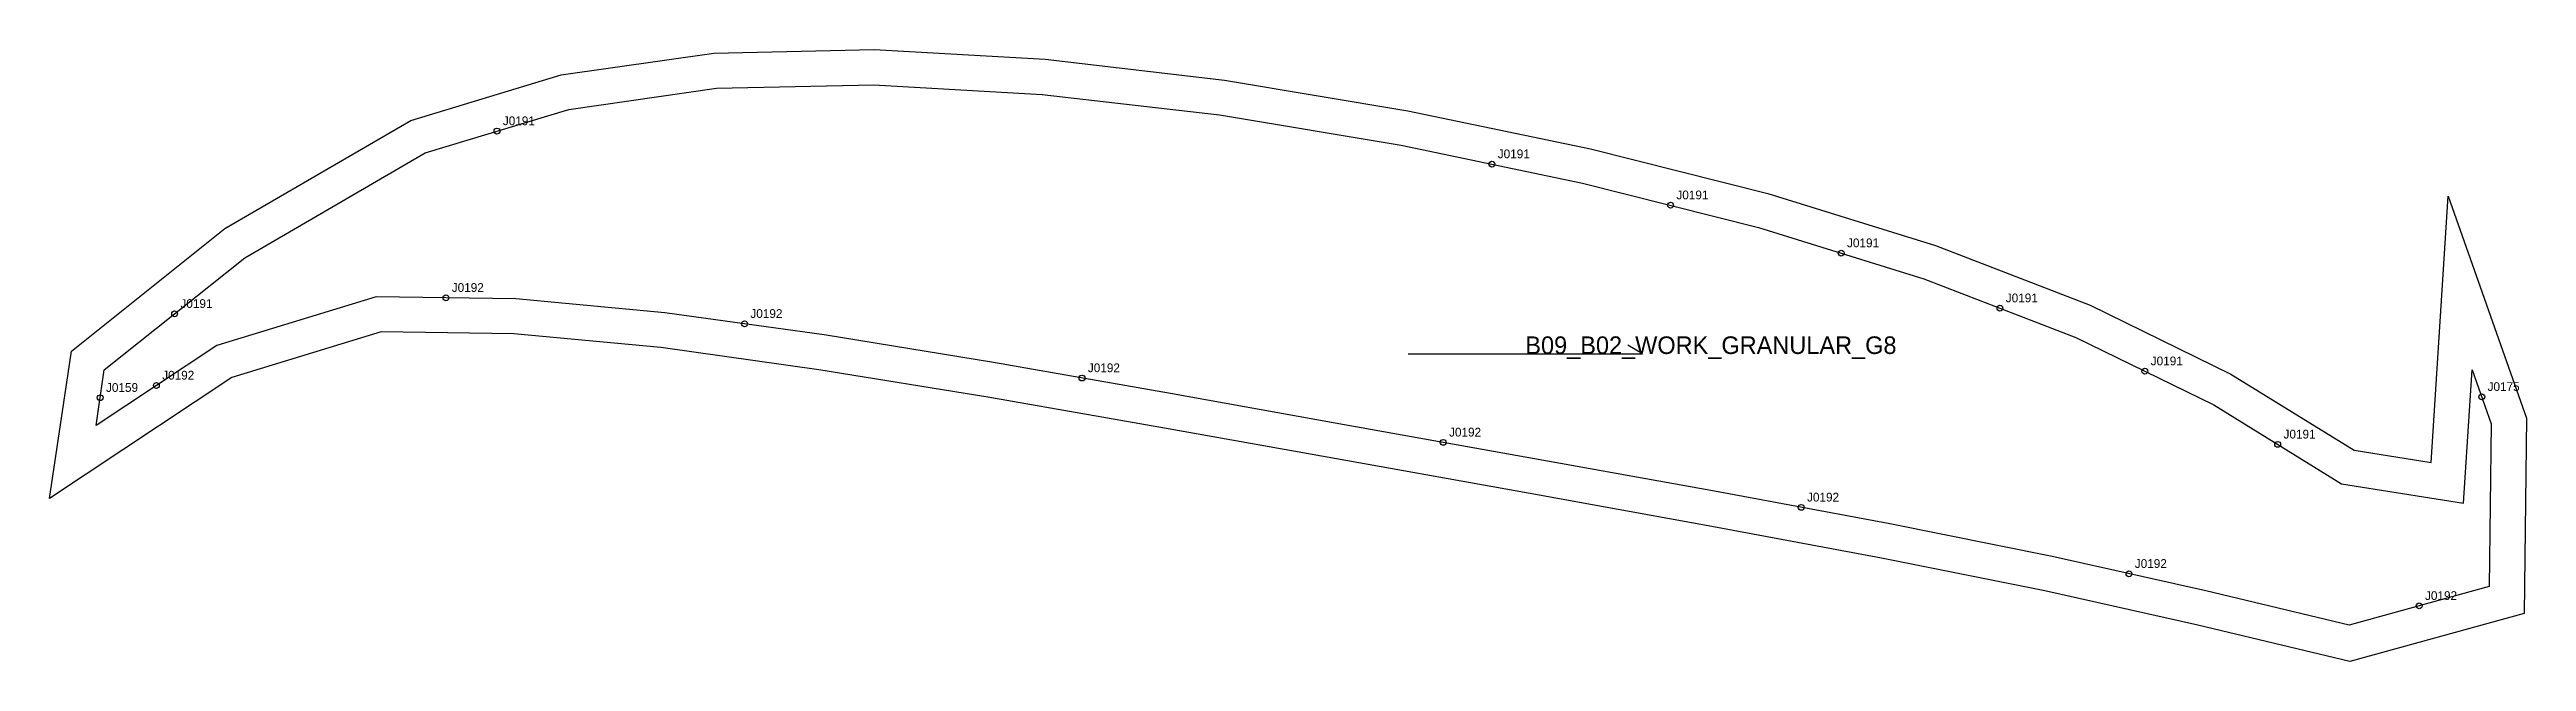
# Model space of a CAD drawing. Header units: millimetres. Extents: x -19 to 826, y -100 to 109.
import ezdxf

# ---------------------------------------------------------------- set-up
doc = ezdxf.new("R2010")
doc.units = ezdxf.units.MM
for name, color, linetype in [('CUT', 1, 'Continuous'), ('GRAIN', 3, 'Continuous'), ('LABEL', 7, 'Continuous'), ('NOTCH', 2, 'Continuous'), ('SEW', 5, 'Continuous')]:
    doc.layers.add(name, color=color, linetype=linetype)

msp = doc.modelspace()

# ---------------------------------------------------------------- linework, layer by layer
at = {"layer": 'CUT'}
msp.add_lwpolyline([(-11.17, 6.43), (41.16, 48.24), (104.61, 85.2), (155.92, 100.72), (207.93, 108.2), (262.73, 109.4), (321.03, 106.05), (382.18, 98.98), (444.72, 88.49), (507.11, 75.51), (567.65, 60.22), (624.82, 42.43), (677.54, 22.1), (725.6, -1.44), (767.61, -27.41), (793.88, -31.6), (799.77, 59.38), (826.45, -16.41), (825.63, -83.12), (766.16, -99.54), (714.31, -87.16), (662.14, -75.46), (606.33, -64.25), (547.19, -53.19), (485.86, -42.12), (423.58, -30.97), (361.7, -19.87), (301.41, -9.32), (243.84, 0.09), (189.88, 7.62), (139.76, 12.3), (94.43, 12.96), (43.54, -2.58), (-18.69, -43.92), (-11.17, 6.43)], close=True, dxfattribs=at)
at = {"layer": 'GRAIN'}
for p, q in [((444.86, 5.45), (524.86, 5.45)), ((524.86, 5.45), (519.86, 8.45))]:
    msp.add_line(p, q, dxfattribs=at)
at = {"layer": 'NOTCH'}
for centre in [(133.98, 81.55), (473.46, 70.26), (534.41, 56.24), (592.63, 39.88), (116.56, 24.64), (23.98, 19.16), (646.8, 21.09), (218.45, 15.75), (696.26, -0.43), (17.76, -5.3), (333.6, -2.77), (811.19, -9.19), (-1.42, -9.49), (456.84, -24.73), (741.57, -25.42), (578.99, -46.92), (690.82, -69.6), (789.84, -80.55)]:
    msp.add_circle(centre, 1, dxfattribs=at)
at = {"layer": 'SEW'}
msp.add_lwpolyline([(0, 0), (47.96, 38.31), (109.44, 74.13), (158.53, 88.97), (208.92, 96.22), (262.51, 97.39), (320, 94.09), (380.5, 87.09), (442.51, 76.69), (504.42, 63.82), (564.4, 48.66), (620.87, 31.09), (672.73, 11.09), (719.79, -11.96), (763.34, -38.88), (805.01, -45.52), (807.95, 0), (814.42, -18.39), (813.74, -73.95), (765.94, -87.15), (717.02, -75.47), (664.63, -63.72), (608.62, -52.47), (549.36, -41.38), (487.98, -30.31), (425.69, -19.15), (363.79, -8.05), (303.42, 2.51), (245.64, 11.96), (191.27, 19.55), (140.41, 24.29), (92.72, 24.99), (38.36, 8.38), (-2.83, -18.98)], close=True, dxfattribs=at)

# ---------------------------------------------------------------- texts
at = {"layer": 'LABEL'}
for s, height, p in [('J0191', 3, (135.98, 83.55)), ('J0191', 3, (475.46, 72.26)), ('J0191', 3, (536.41, 58.24)), ('J0191', 3, (594.63, 41.88)), ('J0192', 3, (118.56, 26.64)), ('J0191', 3, (648.8, 23.09)), ('J0191', 3, (25.98, 21.16)), ('J0192', 3, (220.45, 17.75)), ('B09_B02_WORK_GRANULAR_G8', 6, (484.86, 5.45)), ('J0192', 3, (335.6, -0.77)), ('J0191', 3, (698.26, 1.57)), ('J0159', 3, (0.58, -7.49)), ('J0192', 3, (19.76, -3.3)), ('J0175', 3, (813.19, -7.19)), ('J0192', 3, (458.84, -22.73)), ('J0191', 3, (743.57, -23.42)), ('J0192', 3, (580.99, -44.92)), ('J0192', 3, (692.82, -67.6)), ('J0192', 3, (791.84, -78.55))]:
    msp.add_text(s, height=height, dxfattribs=at).set_placement(p)

doc.saveas('drawing.dxf')
